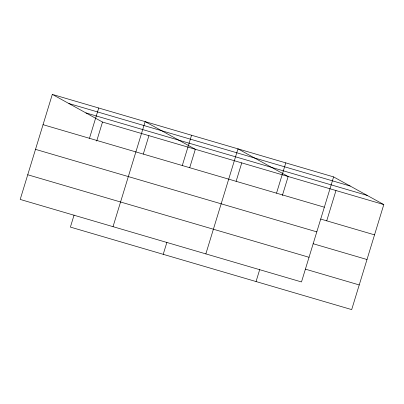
<?xml version="1.0" encoding="UTF-8"?>
<svg xmlns="http://www.w3.org/2000/svg" width="404" height="404" viewBox="0 0 404 404"><rect width="100%" height="100%" fill="white"/><g stroke="black" fill="none" stroke-linecap="round" stroke-linejoin="round"><path stroke-width="0.61" d="M52.313 94.395L20.2 199.435L301.49 281.947L333.603 176.907L52.313 94.395L102.51 122.053L383.8 204.565L351.687 309.605L70.397 227.093L74.073 215.059M89.466 138.299L98.728 108.009M96.697 141.062L102.51 122.053M113.024 226.664L145.137 121.624L195.334 149.283L189.708 167.695M143.294 154.081L148.924 135.668M182.29 165.529L191.552 135.239M163.221 254.323L166.903 242.289M205.853 253.894L237.966 148.854L288.163 176.513L282.351 195.521M236.118 181.31L241.749 162.898M276.523 193.173L285.785 162.883M256.05 281.553L259.727 269.519M326.72 220.831L335.982 190.542M68.877 103.52L350.167 186.037M85.946 112.923L367.236 195.44M43.051 124.684L324.341 207.202M320.665 219.054L374.538 234.86M35.512 149.354L316.802 231.866M313.125 243.723L366.999 259.525M27.74 174.765L309.03 257.282M305.353 269.135L359.227 284.941M333.603 176.907L383.8 204.565"/></g></svg>
